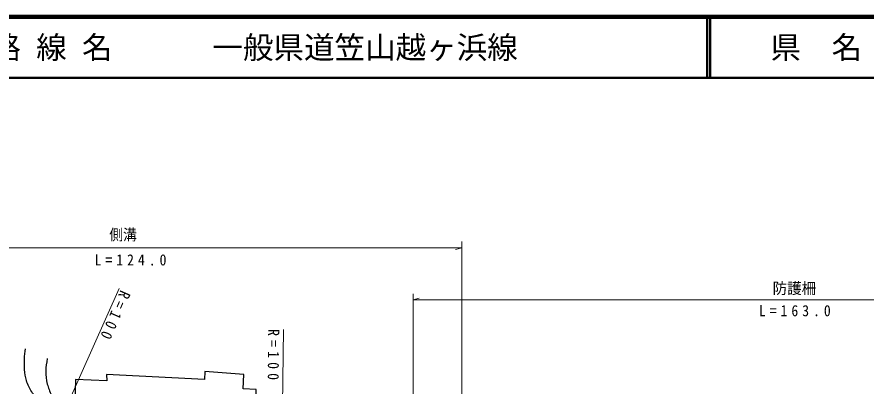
# Model space of a CAD drawing. Units: millimetres, scale not verified. Extents: x 40000 to 680000, y 20000 to 380000.
# Drawn here: x 184728 to 323767, y 319502 to 380000 of the extents above; entities that cross this region are included whole.
import ezdxf
from ezdxf.enums import TextEntityAlignment as Align

# ---------------------------------------------------------------- set-up
doc = ezdxf.new("R2010")
doc.units = ezdxf.units.MM
doc.header["$LTSCALE"] = 1000
for name, color, linetype, lineweight in [('M-BGD', 7, 'Continuous', 25), ('M-STR-HTXT', 7, 'Continuous', 13), ('M-TTL', 2, 'Continuous', 140), ('M-TTL-LINE', 7, 'Continuous', 50)]:
    doc.layers.add(name, color=color, linetype=linetype, lineweight=lineweight)
doc.layers.add('M-TTL-TXT', color=7, linetype='Continuous')
doc.styles.add('ＭＳ ゴシック', font='')
doc.styles.get('ＭＳ ゴシック').set_extended_font_data('MS Gothic')

msp = doc.modelspace()

# ---------------------------------------------------------------- linework, layer by layer
at = {"layer": 'M-BGD'}
msp.add_lwpolyline([(194140, 314514), (221197, 312889), (221292, 314610), (223778, 314419), (223874, 318912), (221770, 319056), (221866, 321398), (215508, 321876), (215412, 320585), (199398, 321398), (199446, 320346), (194331, 320585)], close=True, dxfattribs=at)
for points, knots in [([(188974, 311710), (189034, 312300), (189094, 312890), (189114, 313485), (189134, 314088), (189113, 314697), (188981, 315284), (188847, 315882), (188597, 316457), (188267, 316977), (187926, 317520), (187510, 318004), (187156, 318538), (186774, 319107), (186480, 319735), (186283, 320390), (186107, 320974), (186009, 321581), (185965, 322189), (185883, 323332), (185990, 324478), (186098, 325623)], [0, 0, 0, 0, 1, 1, 1, 2, 2, 2, 3, 3, 3, 4, 4, 4, 5, 5, 5, 6, 6, 6, 7, 7, 7, 7]), ([(189696, 324009), (189571, 323324), (189446, 322638), (189431, 321946), (189416, 321236), (189516, 320520), (189696, 319829), (189857, 319209), (190082, 318608), (190357, 318031), (190657, 317413), (191010, 316824), (191415, 316274), (191972, 315536), (192621, 314877), (193294, 314237), (194036, 313542), (194797, 312870), (195648, 312332), (196381, 311875), (197171, 311511), (197976, 311194), (199754, 310496), (201590, 309995), (203450, 309581), (205826, 309017), (208140, 308450), (210604, 307868), (211302, 307699), (212004, 307522), (212583, 307123), (213012, 306827), (213373, 306409), (213616, 305946), (213968, 305278), (214074, 304517), (214181, 303755)], [0, 0, 0, 0, 1, 1, 1, 2, 2, 2, 3, 3, 3, 4, 4, 4, 5, 5, 5, 6, 6, 6, 7, 7, 7, 8, 8, 8, 9, 9, 9, 10, 10, 10, 11, 11, 11, 12, 12, 12, 12])]:
    msp.add_open_spline(points, degree=3, knots=knots, dxfattribs=at)
at = {"layer": 'M-STR-HTXT'}
for p, q in [((136417, 342156), (257563, 342156)), ((257563, 342156), (256563, 341876)), ((257563, 343207), (257563, 302812)), ((189200, 307983), (201442, 335503)), ((249590, 334606), (249590, 317255)), ((249590, 333606), (250590, 333886)), ((249590, 333606), (374362, 333606)), ((228364, 328749), (228007, 299306))]:
    msp.add_line(p, q, dxfattribs=at)
at = {"layer": 'M-TTL'}
msp.add_line((680000, 380000), (40000, 380000), dxfattribs=at)
at = {"layer": 'M-TTL-LINE'}
for p, q in [((297750, 380000), (297750, 370000)), ((298250, 380000), (298250, 370000)), ((40000, 370000), (680000, 370000))]:
    msp.add_line(p, q, dxfattribs=at)

# ---------------------------------------------------------------- texts
at = {"layer": 'M-STR-HTXT', "style": 'ＭＳ ゴシック'}
for s, width, p in [('側溝', 0.9, (199850, 342848)), ('防護柵', 0.95, (308476, 334053))]:
    msp.add_text(s, height=1833, dxfattribs=dict(at, width=width)).set_placement(p, align=Align.BOTTOM_LEFT)
at = {"layer": 'M-STR-HTXT', "char_height": 1833, "attachment_point": 7, "style": 'ＭＳ ゴシック'}
for s, insert in [('\\T1.58;\\W0.9;L=124.0', (197442, 339236)), ('\\T1.58;\\W0.9;L=163.0', (306226, 330910))]:
    msp.add_mtext(s, dxfattribs=dict(at, insert=insert))
for insert, rotation in [((201671, 335348), 246.4), ((225838, 328844), 269.5)]:
    msp.add_mtext('\\T1.61;\\W0.9;R=100', dxfattribs=dict(at, insert=insert, rotation=rotation))
at = {"layer": 'M-TTL-TXT', "style": 'ＭＳ ゴシック'}
for s, p in [('路 線 名', (180380, 375000)), ('一般県道笠山越ヶ浜線', (216734, 375000))]:
    msp.add_text(s, height=3666, dxfattribs=at).set_placement(p, align=Align.MIDDLE_LEFT)
msp.add_text('県\u3000名', height=3666, dxfattribs=at).set_placement((315625, 375000), align=Align.MIDDLE_CENTER)

doc.saveas('drawing.dxf')
